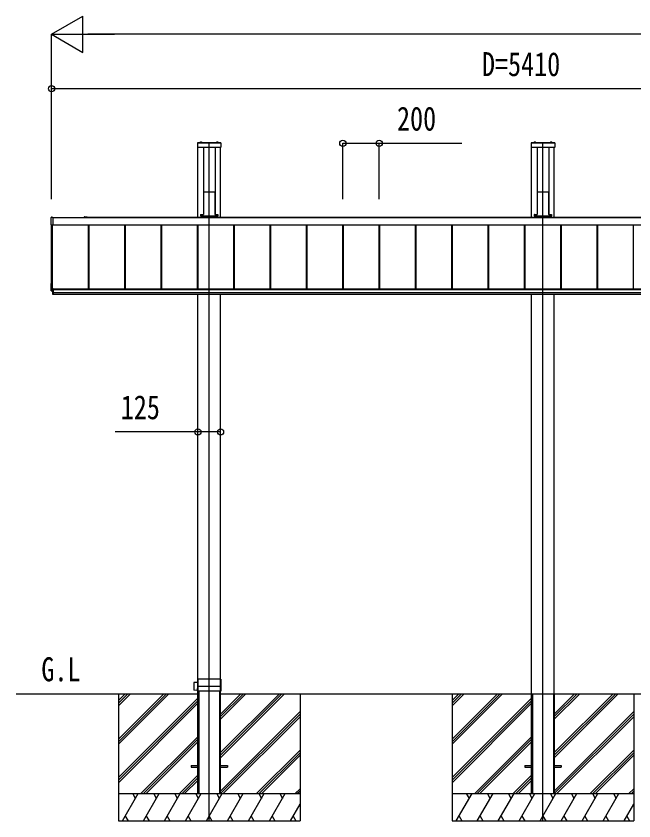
# Model space of a CAD drawing. Units: millimetres, scale not verified. Extents: x -16820 to 16820, y -11880 to 11880.
# Drawn here: x -13555 to -10154, y -7960 to -3530 of the extents above; entities that cross this region are included whole.
import ezdxf
from ezdxf.enums import TextEntityAlignment as Align

# ---------------------------------------------------------------- set-up
doc = ezdxf.new("R2010")
doc.units = ezdxf.units.MM
doc.header["$LTSCALE"] = 50
for name, color, linetype in [('0-2_USER1', 3, 'Continuous'), ('0-3_YKK_12', 2, 'Continuous'), ('0-4_YKK_13', 4, 'Continuous'), ('0-5_YKK_A1', 4, 'Continuous'), ('0-6_YKK_D', 6, 'Continuous')]:
    doc.layers.add(name, color=color, linetype=linetype)
doc.styles.add('ＭＳ ゴシック', font='')
doc.styles.get('ＭＳ ゴシック').set_extended_font_data('MS Gothic')

msp = doc.modelspace()

# ---------------------------------------------------------------- linework, layer by layer
at = {"layer": '0-3_YKK_12'}
for p, q in [((-12491.92, -7960), (-12491.92, -4230)), ((-10654.92, -7960), (-10654.92, -4230))]:
    msp.add_line(p, q, dxfattribs=at)
at = {"layer": '0-4_YKK_13'}
for p, q in [((-12556.42, -4227), (-12556.42, -4251)), ((-12427.42, -4227), (-12556.42, -4227)), ((-12427.42, -4229.5), (-12556.42, -4229.5)), ((-12427.42, -4230), (-12556.42, -4230)), ((-12542.82, -4226.45), (-12542.82, -4226.26)), ((-12542.28, -4227), (-12531.57, -4227)), ((-12542.17, -4227), (-12541.82, -4227)), ((-12539.29, -4223.67), (-12538.07, -4226.13)), ((-12536.92, -4226.74), (-12538.07, -4226.13)), ((-12536.92, -4226.74), (-12535.78, -4226.13)), ((-12534.55, -4223.67), (-12535.78, -4226.13)), ((-12531.02, -4226.45), (-12531.02, -4226.26)), ((-12452.82, -4226.45), (-12452.82, -4226.26)), ((-12452.28, -4227), (-12441.57, -4227)), ((-12449.29, -4223.67), (-12448.07, -4226.13)), ((-12446.92, -4226.74), (-12448.07, -4226.13)), ((-12446.92, -4226.74), (-12445.78, -4226.13)), ((-12444.55, -4223.67), (-12445.78, -4226.13)), ((-12441.02, -4226.45), (-12441.02, -4226.26)), ((-12427.42, -4227), (-12427.42, -4251)), ((-10719.42, -4227), (-10719.42, -4251)), ((-10590.42, -4227), (-10719.42, -4227)), ((-10590.42, -4229.5), (-10719.42, -4229.5)), ((-10590.42, -4230), (-10719.42, -4230)), ((-10705.82, -4226.45), (-10705.82, -4226.26)), ((-10705.28, -4227), (-10694.57, -4227)), ((-10705.17, -4227), (-10704.82, -4227)), ((-10702.29, -4223.67), (-10701.07, -4226.13)), ((-10699.92, -4226.74), (-10701.07, -4226.13)), ((-10699.92, -4226.74), (-10698.78, -4226.13)), ((-10697.55, -4223.67), (-10698.78, -4226.13)), ((-10694.02, -4226.45), (-10694.02, -4226.26)), ((-10615.82, -4226.45), (-10615.82, -4226.26)), ((-10615.28, -4227), (-10604.57, -4227)), ((-10612.29, -4223.67), (-10611.07, -4226.13)), ((-10609.92, -4226.74), (-10611.07, -4226.13)), ((-10609.92, -4226.74), (-10608.78, -4226.13)), ((-10607.55, -4223.67), (-10608.78, -4226.13)), ((-10604.02, -4226.45), (-10604.02, -4226.26)), ((-10590.42, -4227), (-10590.42, -4251)), ((-12429.42, -4253), (-12554.42, -4253)), ((-10592.42, -4253), (-10717.42, -4253)), ((-12523.17, -4504.16), (-12523.17, -4619.21)), ((-12522.81, -4498.31), (-12523.16, -4503.81)), ((-12522.31, -4497.85), (-12520.27, -4497.85)), ((-12519.96, -4498.17), (-12520.27, -4497.85)), ((-12519.96, -4498.17), (-12463.88, -4498.17)), ((-12463.88, -4498.17), (-12463.57, -4497.85)), ((-12463.57, -4497.85), (-12461.53, -4497.85)), ((-12461.03, -4498.31), (-12460.68, -4503.81)), ((-12460.67, -4504.16), (-12460.67, -4619.21)), ((-10686.17, -4504.16), (-10686.17, -4619.21)), ((-10685.81, -4498.31), (-10686.16, -4503.81)), ((-10685.31, -4497.85), (-10683.27, -4497.85)), ((-10682.96, -4498.17), (-10683.27, -4497.85)), ((-10682.96, -4498.17), (-10626.88, -4498.17)), ((-10626.88, -4498.17), (-10626.57, -4497.85)), ((-10626.57, -4497.85), (-10624.53, -4497.85)), ((-10624.03, -4498.31), (-10623.68, -4503.81)), ((-10623.67, -4504.16), (-10623.67, -4619.21)), ((-13361.42, -4678.95), (-13361.42, -4637.93)), ((-12539.79, -4622.47), (-12539.79, -4629.96)), ((-12539.79, -4629.3), (-12444.05, -4629.3)), ((-12539.79, -4629.96), (-12444.05, -4629.96)), ((-12539.29, -4621.97), (-12524.28, -4621.97)), ((-12523.17, -4619.21), (-12523.28, -4621.03)), ((-12460.67, -4619.21), (-12460.56, -4621.03)), ((-12459.56, -4621.97), (-12444.55, -4621.97)), ((-12444.05, -4622.47), (-12444.05, -4629.96)), ((-10702.79, -4622.47), (-10702.79, -4629.96)), ((-10702.79, -4629.3), (-10607.05, -4629.3)), ((-10702.79, -4629.96), (-10607.05, -4629.96)), ((-10702.29, -4621.97), (-10687.28, -4621.97)), ((-10686.17, -4619.21), (-10686.28, -4621.03)), ((-10623.67, -4619.21), (-10623.56, -4621.03)), ((-10622.56, -4621.97), (-10607.55, -4621.97)), ((-10607.05, -4622.47), (-10607.05, -4629.96)), ((-13353.42, -4680.22), (-13360.95, -4679.76)), ((-13353.42, -4679.72), (-13353.42, -4680.22)), ((-13361.42, -5042.32), (-13361.42, -5001.29)), ((-13360.95, -5000.8), (-13359.92, -5000.73)), ((-13354.92, -5043.49), (-13360.95, -5043.12)), ((-13354.92, -5030.22), (-13354.92, -5061.49)), ((-13354.92, -5030.22), (-13351.42, -5030.22)), ((-13351.92, -5030.22), (-13351.92, -5061.49)), ((-13351.42, -5030.22), (-13351.42, -5061.49)), ((-13351.42, -5052.67), (-13354.92, -5052.67)), ((-13354.92, -5061.49), (-13351.42, -5061.49)), ((-12576.92, -7199.29), (-12576.92, -7240.71)), ((-12556.73, -7198.65), (-12576.63, -7199)), ((-12556.57, -7180.3), (-12556.83, -7209.18)), ((-12556.83, -7209.18), (-12555.42, -7209.18)), ((-12427.57, -7180), (-12556.27, -7180)), ((-12555.42, -7244.7), (-12555.42, -7180.3)), ((-12426.92, -7220), (-12555.42, -7220)), ((-12554.42, -7180.3), (-12554.42, -7244.7)), ((-12429.42, -7244.7), (-12429.42, -7180.3)), ((-12428.42, -7180.3), (-12428.42, -7244.7)), ((-12426.92, -7220), (-12427.27, -7180.3)), ((-12427.14, -7244.7), (-12426.92, -7220)), ((-12556.73, -7241.35), (-12576.63, -7241.01)), ((-12556.71, -7244.7), (-12556.83, -7230.82)), ((-12556.83, -7230.82), (-12555.42, -7230.82)), ((-12427.44, -7245), (-12556.41, -7245))]:
    msp.add_line(p, q, dxfattribs=at)
msp.add_lwpolyline([(-13360.95, -4637.43), (-13353.42, -4636.97), (-13353.42, -4637.47), (-13353.42, -4679.72)], dxfattribs=at)
for centre, radius, start, end in [((-12554.42, -4251), 2, 180, 270), ((-12542.28, -4226.45), 0.545, 180, 270), ((-12542.27, -4226.26), 0.55, 138.43917, 180), ((-12536.92, -4231), 7.7, 41.56083, 138.43917), ((-12531.57, -4226.45), 0.545, 270, 0), ((-12531.57, -4226.26), 0.55, 0, 41.56083), ((-12452.28, -4226.45), 0.545, 180, 270), ((-12452.27, -4226.26), 0.55, 138.43917, 180), ((-12446.92, -4231), 7.7, 41.56083, 138.43917), ((-12441.57, -4226.45), 0.545, 270, 0), ((-12441.57, -4226.26), 0.55, 0, 41.56083), ((-12429.42, -4251), 2, 270, 0), ((-10717.42, -4251), 2, 180, 270), ((-10705.28, -4226.45), 0.545, 180, 270), ((-10705.27, -4226.26), 0.55, 138.43917, 180), ((-10699.92, -4231), 7.7, 41.56083, 138.43917), ((-10694.57, -4226.45), 0.545, 270, 0), ((-10694.57, -4226.26), 0.55, 0, 41.56083), ((-10615.28, -4226.45), 0.545, 180, 270), ((-10615.27, -4226.26), 0.55, 138.43917, 180), ((-10609.92, -4231), 7.7, 41.56083, 138.43917), ((-10604.57, -4226.45), 0.545, 270, 0), ((-10604.57, -4226.26), 0.55, 0, 41.56083), ((-10592.42, -4251), 2, 270, 0), ((-13360.92, -4637.93), 0.497, 93.16944, 179.94772), ((-13360.55, -4678.99), 0.873, 177.74142, 242.53793), ((-13360.92, -5001.29), 0.497, 93.16944, 179.94772), ((-13360.55, -5042.35), 0.873, 177.74142, 242.53793), ((-12576.62, -7199.3), 0.3, 91, 180), ((-12556.27, -7180.3), 0.3, 90, 179.5), ((-12555.72, -7180.3), 0.3, 0, 90), ((-12554.12, -7180.3), 0.3, 90, 180), ((-12429.72, -7180.3), 0.3, 0, 90), ((-12428.12, -7180.3), 0.3, 90, 180), ((-12427.57, -7180.3), 0.3, 0.5, 90), ((-12576.62, -7240.71), 0.3, 180, 269), ((-12556.41, -7244.7), 0.3, 180.5, 270), ((-12555.72, -7244.7), 0.3, 270, 0), ((-12554.12, -7244.7), 0.3, 180, 270), ((-12429.72, -7244.7), 0.3, 270, 0), ((-12428.12, -7244.7), 0.3, 180, 270), ((-12427.44, -7244.7), 0.3, 270, 359.5)]:
    msp.add_arc(centre, radius, start, end, dxfattribs=at)
for centre, major_axis, ratio, start_param, end_param in [((-12523.13, -4503.81), (0.031, 0.5), 0.061627, 1.5746234, 2.3600215), ((-12522.31, -4498.35), (0.346, -0.364), 0.996462, 2.3838095, 3.8892836), ((-12461.53, -4498.35), (-0.346, -0.364), 0.996462, 2.3939017, 3.8993758), ((-12460.71, -4503.81), (-0.031, 0.5), 0.061627, 3.9231638, 4.7085619), ((-10686.13, -4503.81), (0.031, 0.5), 0.061627, 1.5746234, 2.3600215), ((-10685.31, -4498.35), (0.346, -0.364), 0.996462, 2.3838095, 3.8892836), ((-10624.53, -4498.35), (-0.346, -0.364), 0.996462, 2.3939017, 3.8993758), ((-10623.71, -4503.81), (-0.031, 0.5), 0.061627, 3.9231638, 4.7085619), ((-12539.29, -4622.47), (0.355, -0.355), 0.99628, 2.358058, 3.9251274), ((-12524.28, -4620.97), (0.691, -0.728), 0.996462, 5.5254021, 7.0308762), ((-12459.56, -4620.97), (-0.691, -0.728), 0.996462, 5.5354944, 7.0409685), ((-12444.55, -4622.47), (-0.355, -0.355), 0.99628, 2.358058, 3.9251274), ((-10702.29, -4622.47), (0.355, -0.355), 0.99628, 2.358058, 3.9251274), ((-10687.28, -4620.97), (0.691, -0.728), 0.996462, 5.5254021, 7.0308762), ((-10622.56, -4620.97), (-0.691, -0.728), 0.996462, 5.5354944, 7.0409685), ((-10607.55, -4622.47), (-0.355, -0.355), 0.99628, 2.358058, 3.9251274)]:
    msp.add_ellipse(centre, major_axis=major_axis, ratio=ratio, start_param=start_param, end_param=end_param, dxfattribs=at)
at = {"layer": '0-5_YKK_A1'}
for p, q in [((-12554.42, -4637.53), (-12554.42, -4253)), ((-12523.92, -4253), (-12523.92, -4621.9)), ((-12459.92, -4253), (-12459.92, -4621.9)), ((-12429.42, -4637.53), (-12429.42, -4253)), ((-10717.42, -4637.53), (-10717.42, -4253)), ((-10686.92, -4253), (-10686.92, -4621.9)), ((-10622.92, -4253), (-10622.92, -4621.9)), ((-10592.42, -4637.53), (-10592.42, -4253)), ((-12523.92, -4596.8), (-12523.17, -4596.8)), ((-12460.67, -4596.8), (-12459.92, -4596.8)), ((-10686.92, -4596.8), (-10686.17, -4596.8)), ((-10623.67, -4596.8), (-10622.92, -4596.8)), ((-13353.42, -4638.51), (-7960.92, -4638.51)), ((-13180.42, -4638.51), (-13180.42, -4637.53)), ((-13177.92, -4635.03), (-13170.38, -4635.03)), ((-13177.92, -4637.83), (-13177.92, -4638.51)), ((-13164.17, -4637.53), (-13177.62, -4637.53)), ((-13169.46, -4635.03), (-13164.17, -4635.03)), ((-13164.17, -4637.53), (-8145.67, -4637.53)), ((-12536.92, -4629.96), (-12536.92, -4637.53)), ((-12446.92, -4629.96), (-12446.92, -4637.53)), ((-10699.92, -4629.96), (-10699.92, -4637.53)), ((-10609.92, -4629.96), (-10609.92, -4637.53)), ((-13359.92, -5041.94), (-13359.92, -4679.83)), ((-13354.92, -5030.22), (-13354.92, -4680.13)), ((-13353.42, -4678.42), (-7960.92, -4678.42)), ((-13353.42, -4678.7), (-7960.92, -4678.7)), ((-13156.42, -5030.61), (-13156.42, -4678.7)), ((-13156.02, -5030.61), (-13156.02, -4678.7)), ((-13153.42, -5030.61), (-13153.42, -4678.7)), ((-12956.42, -5030.61), (-12956.42, -4678.7)), ((-12953.82, -5030.61), (-12953.82, -4678.7)), ((-12953.42, -5030.61), (-12953.42, -4678.7)), ((-12756.42, -5030.61), (-12756.42, -4678.7)), ((-12753.82, -5030.61), (-12753.82, -4678.7)), ((-12753.42, -5030.61), (-12753.42, -4678.7)), ((-12556.42, -5030.61), (-12556.42, -4678.7)), ((-12553.82, -5030.61), (-12553.82, -4678.7)), ((-12553.42, -5030.61), (-12553.42, -4678.7)), ((-12356.42, -5030.61), (-12356.42, -4678.7)), ((-12353.82, -5030.61), (-12353.82, -4678.7)), ((-12353.42, -5030.61), (-12353.42, -4678.7)), ((-12156.42, -5030.61), (-12156.42, -4678.7)), ((-12153.82, -5030.61), (-12153.82, -4678.7)), ((-12153.42, -5030.61), (-12153.42, -4678.7)), ((-11956.42, -5030.61), (-11956.42, -4678.7)), ((-11953.82, -5030.61), (-11953.82, -4678.7)), ((-11953.42, -5030.61), (-11953.42, -4678.7)), ((-11756.42, -5030.61), (-11756.42, -4678.7)), ((-11753.82, -5030.61), (-11753.82, -4678.7)), ((-11753.42, -5030.61), (-11753.42, -4678.7)), ((-11556.42, -5030.61), (-11556.42, -4678.7)), ((-11553.82, -5030.61), (-11553.82, -4678.7)), ((-11553.42, -5030.61), (-11553.42, -4678.7)), ((-11356.42, -5030.61), (-11356.42, -4678.7)), ((-11353.82, -5030.61), (-11353.82, -4678.7)), ((-11353.42, -5030.61), (-11353.42, -4678.7)), ((-11156.42, -5030.61), (-11156.42, -4678.7)), ((-11153.82, -5030.61), (-11153.82, -4678.7)), ((-11153.42, -5030.61), (-11153.42, -4678.7)), ((-10956.42, -5030.61), (-10956.42, -4678.7)), ((-10953.82, -5030.61), (-10953.82, -4678.7)), ((-10953.42, -5030.61), (-10953.42, -4678.7)), ((-10756.42, -5030.61), (-10756.42, -4678.7)), ((-10753.82, -5030.61), (-10753.82, -4678.7)), ((-10753.42, -5030.61), (-10753.42, -4678.7)), ((-10556.42, -5030.61), (-10556.42, -4678.7)), ((-10553.82, -5030.61), (-10553.82, -4678.7)), ((-10553.42, -5030.61), (-10553.42, -4678.7)), ((-10356.42, -5030.61), (-10356.42, -4678.7)), ((-10353.82, -5030.61), (-10353.82, -4678.7)), ((-10353.42, -5030.61), (-10353.42, -4678.7)), ((-10156.42, -5030.61), (-10156.42, -4678.7)), ((-10156.42, -5030.61), (-10156.42, -4678.7)), ((-13359.92, -5041.94), (-13354.92, -5041.94)), ((-13351.42, -5030.61), (-7958.42, -5030.61)), ((-13351.42, -5034.35), (-7958.42, -5034.35)), ((-13351.42, -5034.35), (-7958.42, -5034.35)), ((-13351.42, -5051.27), (-7958.42, -5051.27)), ((-13351.42, -5060), (-7958.42, -5060)), ((-12554.42, -7810), (-12554.42, -5060)), ((-12429.42, -7810), (-12429.42, -5060)), ((-10717.42, -7810), (-10717.42, -5060)), ((-10592.42, -7810), (-10592.42, -5060)), ((-13554.92, -7260), (-12554.42, -7260)), ((-12991.92, -7260), (-12991.92, -7960)), ((-12727.95, -7260), (-12991.92, -7523.97)), ((-12940.08, -7260), (-12991.92, -7311.84)), ((-12742.09, -7260), (-12991.92, -7509.83)), ((-12713.81, -7260), (-12991.92, -7538.11)), ((-12954.22, -7260), (-12991.92, -7297.7)), ((-12925.94, -7260), (-12991.92, -7325.98)), ((-12552.72, -7247), (-12549.22, -7247)), ((-12552.72, -7247), (-12552.72, -7810)), ((-12549.22, -7247), (-12549.22, -7810)), ((-12434.62, -7247), (-12431.12, -7247)), ((-12434.62, -7247), (-12434.62, -7810)), ((-12431.12, -7247), (-12431.12, -7810)), ((-12429.42, -7260), (-10717.42, -7260)), ((-12091.55, -7260), (-12429.42, -7597.87)), ((-12303.68, -7260), (-12429.42, -7385.74)), ((-12105.69, -7260), (-12429.42, -7583.73)), ((-12077.41, -7260), (-12429.42, -7612.01)), ((-12317.83, -7260), (-12429.42, -7371.59)), ((-12289.54, -7260), (-12429.42, -7399.88)), ((-11991.92, -7260), (-11991.92, -7960)), ((-11154.92, -7260), (-11154.92, -7960)), ((-10890.95, -7260), (-11154.92, -7523.97)), ((-11103.08, -7260), (-11154.92, -7311.84)), ((-10905.09, -7260), (-11154.92, -7509.83)), ((-10876.81, -7260), (-11154.92, -7538.11)), ((-11117.22, -7260), (-11154.92, -7297.7)), ((-11088.94, -7260), (-11154.92, -7325.98)), ((-10717.42, -7260), (-10592.42, -7260)), ((-10715.72, -7260), (-10715.72, -7810)), ((-10712.22, -7260), (-10712.22, -7810)), ((-10597.62, -7260), (-10597.62, -7810)), ((-10594.12, -7260), (-10594.12, -7810)), ((-10592.42, -7260), (-8880.42, -7260)), ((-10254.55, -7260), (-10592.42, -7597.87)), ((-10466.68, -7260), (-10592.42, -7385.74)), ((-10268.69, -7260), (-10592.42, -7583.73)), ((-10240.41, -7260), (-10592.42, -7612.01)), ((-10480.83, -7260), (-10592.42, -7371.59)), ((-10452.54, -7260), (-10592.42, -7399.88)), ((-10154.92, -7260), (-10154.92, -7960)), ((-12554.42, -7284.46), (-12991.92, -7721.96)), ((-12554.42, -7298.6), (-12991.92, -7736.1)), ((-10717.42, -7284.46), (-11154.92, -7721.96)), ((-10717.42, -7298.6), (-11154.92, -7736.1)), ((-12554.42, -7312.75), (-12991.92, -7750.25)), ((-10717.42, -7312.75), (-11154.92, -7750.25)), ((-11991.92, -7358.36), (-12429.42, -7795.86)), ((-11991.92, -7372.5), (-12429.42, -7810)), ((-11991.92, -7386.64), (-12415.28, -7810)), ((-10154.92, -7358.36), (-10592.42, -7795.86)), ((-10154.92, -7372.5), (-10592.42, -7810)), ((-10154.92, -7386.64), (-10578.28, -7810)), ((-12554.42, -7496.59), (-12867.83, -7810)), ((-12554.42, -7510.74), (-12853.68, -7810)), ((-12554.42, -7524.88), (-12839.54, -7810)), ((-10717.42, -7496.59), (-11030.83, -7810)), ((-10717.42, -7510.74), (-11016.68, -7810)), ((-10717.42, -7524.88), (-11002.54, -7810)), ((-11991.92, -7570.49), (-12231.43, -7810)), ((-10154.92, -7570.49), (-10394.43, -7810)), ((-11991.92, -7584.63), (-12217.29, -7810)), ((-11991.92, -7598.77), (-12203.15, -7810)), ((-10154.92, -7584.63), (-10380.29, -7810)), ((-10154.92, -7598.77), (-10366.15, -7810)), ((-12591.92, -7655.5), (-12591.92, -7664.5)), ((-12591.92, -7655.5), (-12554.42, -7655.5)), ((-12429.42, -7655.5), (-12391.92, -7655.5)), ((-12391.92, -7655.5), (-12391.92, -7664.5)), ((-10754.92, -7655.5), (-10754.92, -7664.5)), ((-10754.92, -7655.5), (-10717.42, -7655.5)), ((-10592.42, -7655.5), (-10554.92, -7655.5)), ((-10554.92, -7655.5), (-10554.92, -7664.5)), ((-12591.92, -7664.5), (-12554.42, -7664.5)), ((-12429.42, -7664.5), (-12391.92, -7664.5)), ((-10754.92, -7664.5), (-10717.42, -7664.5)), ((-10592.42, -7664.5), (-10554.92, -7664.5)), ((-12554.42, -7708.73), (-12655.69, -7810)), ((-12554.42, -7722.87), (-12641.55, -7810)), ((-12554.42, -7737.01), (-12627.41, -7810)), ((-10717.42, -7708.73), (-10818.69, -7810)), ((-10717.42, -7722.87), (-10804.55, -7810)), ((-10717.42, -7737.01), (-10790.41, -7810)), ((-11991.92, -7782.62), (-12019.3, -7810)), ((-11991.92, -7796.76), (-12005.16, -7810)), ((-10154.92, -7782.62), (-10182.3, -7810)), ((-10154.92, -7796.76), (-10168.16, -7810)), ((-12991.92, -7810), (-11991.92, -7810)), ((-12968.8, -7960), (-12882.2, -7810)), ((-12897.2, -7835.98), (-12912.2, -7810)), ((-12853.33, -7960), (-12766.73, -7810)), ((-12781.73, -7835.98), (-12796.73, -7810)), ((-12737.86, -7960), (-12651.26, -7810)), ((-12666.26, -7835.98), (-12681.26, -7810)), ((-12622.39, -7960), (-12535.79, -7810)), ((-12550.79, -7835.98), (-12565.79, -7810)), ((-12554.42, -7810), (-12429.42, -7810)), ((-12506.92, -7960), (-12420.32, -7810)), ((-12435.32, -7835.98), (-12450.32, -7810)), ((-12391.45, -7960), (-12304.85, -7810)), ((-12319.85, -7835.98), (-12334.85, -7810)), ((-12275.98, -7960), (-12189.38, -7810)), ((-12219.38, -7810), (-12204.38, -7835.98)), ((-12160.51, -7960), (-12073.91, -7810)), ((-12103.91, -7810), (-12088.91, -7835.98)), ((-11154.92, -7810), (-10154.92, -7810)), ((-11131.8, -7960), (-11045.2, -7810)), ((-11060.2, -7835.98), (-11075.2, -7810)), ((-11016.33, -7960), (-10929.73, -7810)), ((-10944.73, -7835.98), (-10959.73, -7810)), ((-10900.86, -7960), (-10814.26, -7810)), ((-10829.26, -7835.98), (-10844.26, -7810)), ((-10785.39, -7960), (-10698.79, -7810)), ((-10713.79, -7835.98), (-10728.79, -7810)), ((-10717.42, -7810), (-10592.42, -7810)), ((-10669.92, -7960), (-10583.32, -7810)), ((-10598.32, -7835.98), (-10613.32, -7810)), ((-10554.45, -7960), (-10467.85, -7810)), ((-10482.85, -7835.98), (-10497.85, -7810)), ((-10438.98, -7960), (-10352.38, -7810)), ((-10382.38, -7810), (-10367.38, -7835.98)), ((-10323.51, -7960), (-10236.91, -7810)), ((-10266.91, -7810), (-10251.91, -7835.98)), ((-12045.04, -7960), (-11991.92, -7867.99)), ((-10208.04, -7960), (-10154.92, -7867.99)), ((-12991.92, -7960), (-11991.92, -7960)), ((-12953.8, -7934.02), (-12938.8, -7960)), ((-12838.33, -7934.02), (-12823.33, -7960)), ((-12722.86, -7934.02), (-12707.86, -7960)), ((-12607.39, -7934.02), (-12592.39, -7960)), ((-12491.92, -7934.02), (-12476.92, -7960)), ((-12376.45, -7934.02), (-12361.45, -7960)), ((-12260.98, -7934.02), (-12245.98, -7960)), ((-12145.51, -7934.02), (-12130.51, -7960)), ((-12030.04, -7934.02), (-12015.04, -7960)), ((-11154.92, -7960), (-10154.92, -7960)), ((-11116.8, -7934.02), (-11101.8, -7960)), ((-11001.33, -7934.02), (-10986.33, -7960)), ((-10885.86, -7934.02), (-10870.86, -7960)), ((-10770.39, -7934.02), (-10755.39, -7960)), ((-10654.92, -7934.02), (-10639.92, -7960)), ((-10539.45, -7934.02), (-10524.45, -7960)), ((-10423.98, -7934.02), (-10408.98, -7960)), ((-10308.51, -7934.02), (-10293.51, -7960)), ((-10193.04, -7934.02), (-10178.04, -7960))]:
    msp.add_line(p, q, dxfattribs=at)
for centre, radius, start, end in [((-13177.92, -4637.53), 2.5, 90, 180), ((-13177.62, -4637.83), 0.3, 90, 180), ((-13170.38, -4635.23), 0.2, 23.57818, 90), ((-13169.92, -4635.03), 0.3, 203.57818, 336.42182), ((-13169.46, -4635.23), 0.2, 90, 156.42182), ((-13164.17, -4636.28), 1.25, 270, 90)]:
    msp.add_arc(centre, radius, start, end, dxfattribs=at)
at = {"layer": '0-6_YKK_D'}
for p, q in [((-13359.92, -3630), (-13186.72, -3530)), ((-13186.72, -3730), (-13186.72, -3530)), ((-13359.92, -4537.53), (-13359.92, -3629)), ((-13359.92, -3630), (-13186.72, -3730)), ((-13359.92, -3630), (-13013.51, -3630)), ((-2346.92, -3630), (-13159.92, -3630)), ((-13359.92, -4537.53), (-13359.92, -3929)), ((-7949.92, -3930), (-13359.92, -3930)), ((-11756.42, -4537.53), (-11756.42, -4229)), ((-11556.42, -4537.53), (-11556.42, -4229))]:
    msp.add_line(p, q, dxfattribs=at)
for points in [[(-11756.42, -4230), (-11556.42, -4230), (-11102.02, -4230)], [(-12429.42, -5818.5), (-12554.42, -5818.5), (-13008.82, -5818.5)]]:
    msp.add_lwpolyline(points, dxfattribs=at)
for centre in [(-13359.92, -3930), (-11756.42, -4230), (-11556.42, -4230), (-12554.42, -5818.5), (-12429.42, -5818.5)]:
    msp.add_circle(centre, 17, dxfattribs=at)

# ---------------------------------------------------------------- texts
at = {"layer": '0-2_USER1', "style": 'ＭＳ ゴシック', "width": 0.8}
msp.add_text('G.L', height=132, dxfattribs=at).set_placement((-13416, -7231), align=Align.BOTTOM_LEFT)
at = {"layer": '0-6_YKK_D', "style": 'ＭＳ ゴシック', "width": 0.8}
for s, p in [('D=5410', (-10990.92, -3900)), ('200', (-11458.42, -4200)), ('125', (-12978.82, -5788.5))]:
    msp.add_text(s, height=132, dxfattribs=at).set_placement(p, align=Align.BOTTOM_LEFT)

doc.saveas('drawing.dxf')
